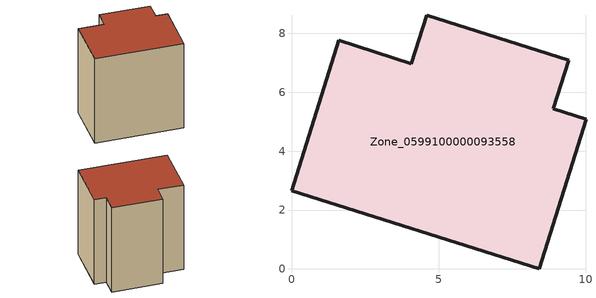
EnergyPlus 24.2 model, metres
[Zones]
Zone_0599100000093558
 floor ground (C_G): 4.59,8.62 9.41,7.08 8.89,5.44 10,5.08 8.4,0 0,2.65 1.6,7.76 4.07,6.97 z0
 wall outside (C_F): 8.4,0 10,5.08 8.89,5.44 9.41,7.08 4.59,8.62 4.07,6.97 1.6,7.76 0,2.65 8.4,0 z0:9.56
 roof outside (C_R): 9.41,7.08 4.59,8.62 4.07,6.97 1.6,7.76 0,2.65 8.4,0 10,5.08 8.89,5.44 z9.56
[BUILDING]
Pand.0599100000093558: North Axis=0; Terrain=City; Loads Convergence Tolerance Value=0.04; Temperature Convergence Tolerance Value=0.4; Solar Distribution=FullExterior; Maximum Number of Warmup Days=25; Minimum Number of Warmup Days=1
[Site:Location]
Rotterdam.The.Hague.AP_ZH_NLD Design_Conditions: Latitude=51.96; Longitude=4.45; Time Zone=1; Elevation=-4.5
[SITE:GROUNDTEMPERATURE:BUILDINGSURFACE]
18, 18, 18, 18, 18, 18, 18, 18, 18, 18, 18, 18
[MATERIAL] Thermal Absorptance=0.9; Solar Absorptance=0.7; Visible Absorptance=0.7
Name | Roughness | Thickness | Conductivity | Density | Specific Heat
G.TC.1975-1991 | MediumSmooth | 0.15 | 0.288461 | 540 | 1210
F.TC.1975-1991 | Rough | 0.3 | 0.230769 | 1920 | 840
R.TC.1975-1991 | MediumRough | 0.2 | 0.153846 | 1500 | 1000
[CONSTRUCTION]
C_G: G.TC.1975-1991
C_F: F.TC.1975-1991
C_R: R.TC.1975-1991
[ZONE]
Zone_0599100000093558: Type=1; Multiplier=1; Ceiling Height=Autocalculate; Volume=Autocalculate; Floor Area=autocalculate; Part of Total Floor Area=Yes
[ZONEINFILTRATION:DESIGNFLOWRATE]
Infil_Zone_0599100000093558: Zone or ZoneList or Space or SpaceList=Zone_0599100000093558; Schedule=AlwaysOn; Design Flow Rate Calculation Method=Flow/Area; Flow Rate per Floor Area=0.003; Constant Term Coefficient=1; Temperature Term Coefficient=0; Velocity Term Coefficient=0; Velocity Squared Term Coefficient=0
[HVACTEMPLATE:ZONE:IDEALLOADSAIRSYSTEM]
Zone_0599100000093558: Maximum Heating Supply Air Temperature=50; Minimum Cooling Supply Air Temperature=13; Maximum Heating Supply Air Humidity Ratio=0.0156; Minimum Cooling Supply Air Humidity Ratio=0.0077; Heating Limit=NoLimit; Cooling Limit=NoLimit; Dehumidification Control Type=ConstantSensibleHeatRatio; Cooling Sensible Heat Ratio=0.7; Dehumidification Setpoint=60; Humidification Control Type=None; Humidification Setpoint=30; Outdoor Air Method=None; Outdoor Air Flow Rate per Person=0.00944; Outdoor Air Flow Rate per Zone Floor Area=0; Outdoor Air Flow Rate per Zone=0; Demand Controlled Ventilation Type=None; Outdoor Air Economizer Type=NoEconomizer; Heat Recovery Type=None; Sensible Heat Recovery Effectiveness=0.7; Latent Heat Recovery Effectiveness=0.65
[ZONECONTROL:THERMOSTAT]
ThermostatControl_Zone_0599100000093558: Zone or ZoneList=Zone_0599100000093558; Control Type Schedule=DualSetpointControlType; Control 1=Thermostat_Zone_0599100000093558; Temperature Difference Between Cutout And Setpoint=0
[THERMOSTATSETPOINT:DUALSETPOINT]
Thermostat_Zone_0599100000093558: Heating Setpoint Temperature Schedule=HeatingSetpoint_Zone_0599100000093558; Cooling Setpoint Temperature Schedule=CoolingSetpoint_Zone_0599100000093558
[SCHEDULE:COMPACT]
HeatingSetpoint_Zone_0599100000093558: Through: 12/31, For: AllDays, Until: 24:00, 21
CoolingSetpoint_Zone_0599100000093558: Through: 12/31, For: AllDays, Until: 24:00, 24
DualSetpointControlType: Through: 12/31, For: AllDays, Until: 24:00, 4
AlwaysOn: Through: 12/31, For: AllDays, Until: 24:00, 1
